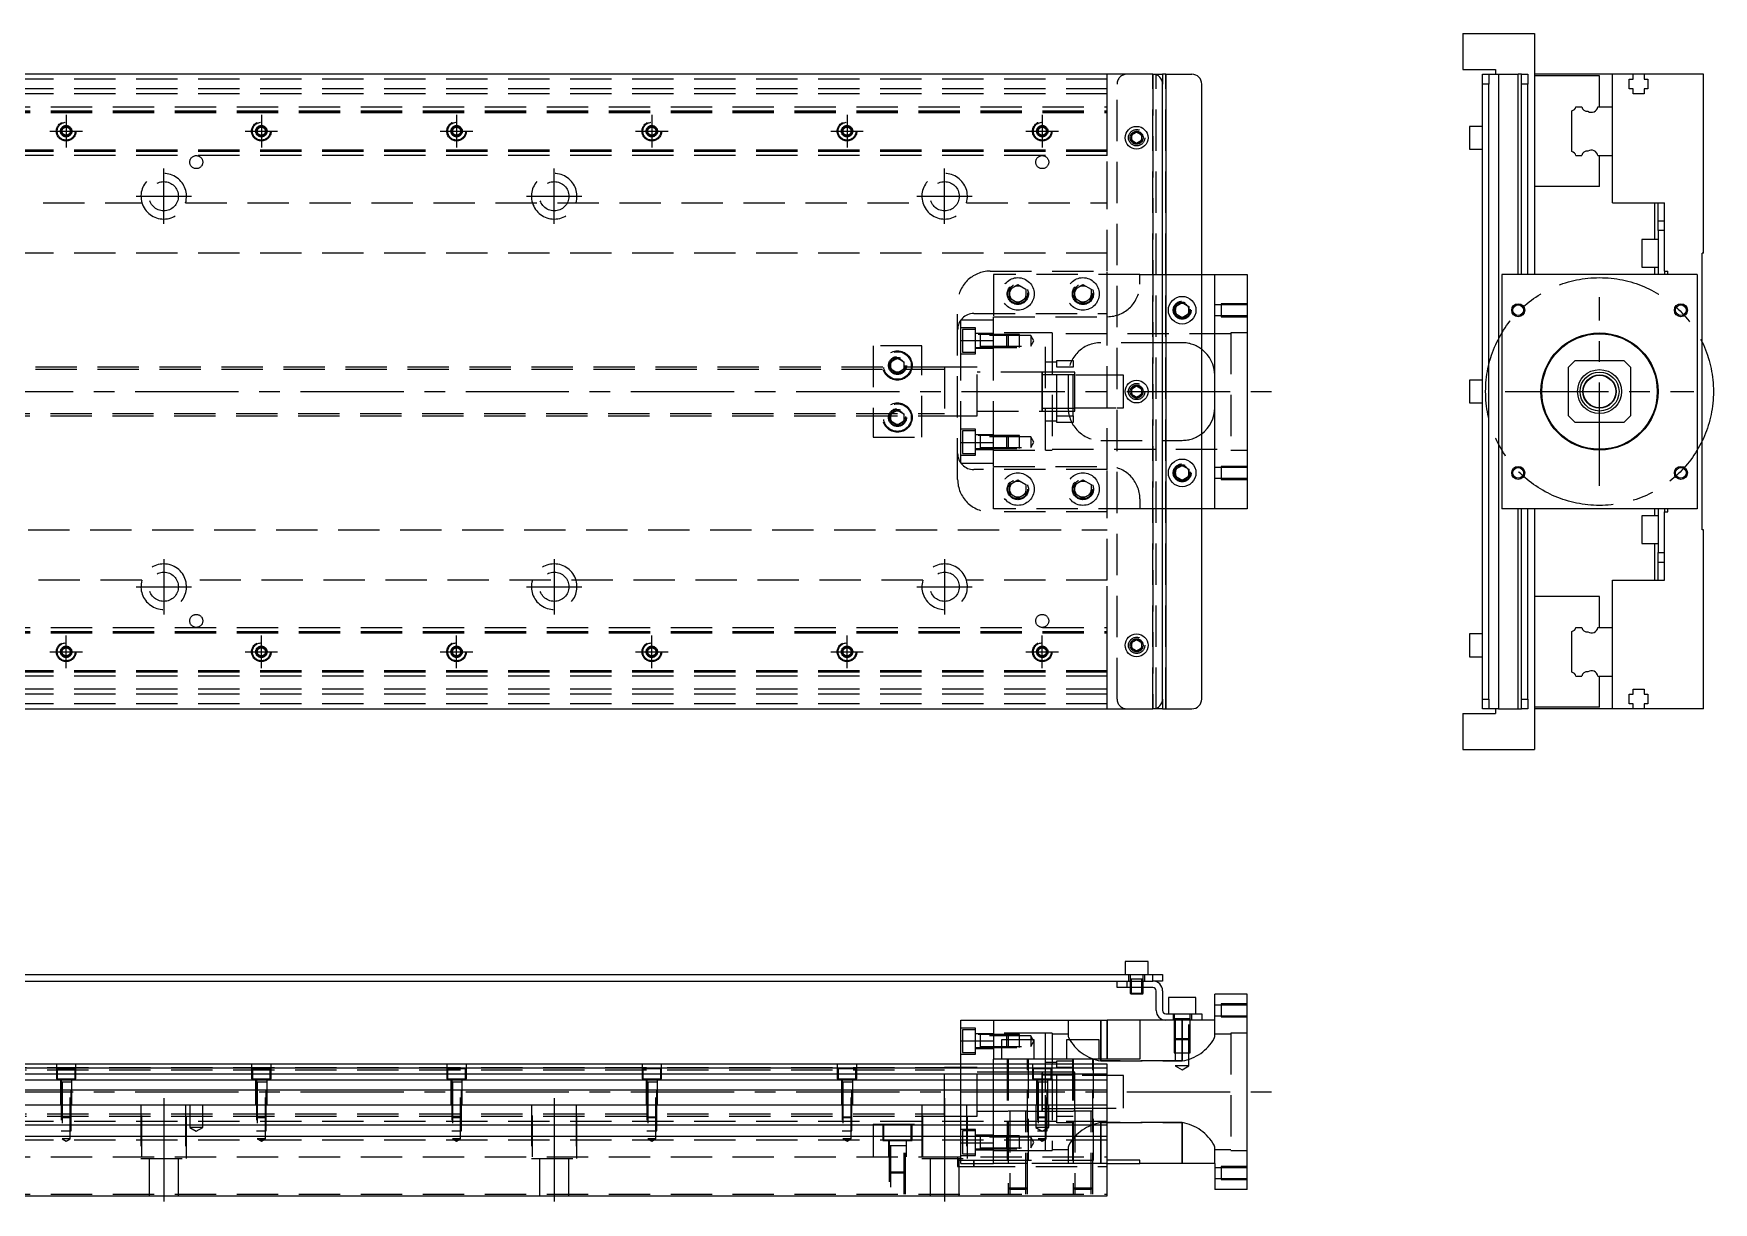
# Model space of a CAD drawing. Extents: x -21 to 1023, y -307 to 112.
# Drawn here: x 507 to 1023, y -249 to 110 of the extents above; entities that cross this region are included whole.
import ezdxf

# ---------------------------------------------------------------- set-up
doc = ezdxf.new("R2010")
doc.units = 0
doc.linetypes.add('CENTER', pattern=[50.8, 31.75, -6.35, 6.35, -6.35])
doc.linetypes.add('DASHED', pattern=[19.05, 12.7, -6.35])
doc.layers.get('0').update_dxf_attribs({"linetype": 'CONTINUOUS'})
doc.layers.add('CENTER', color=1, linetype='CENTER')

msp = doc.modelspace()

# ---------------------------------------------------------------- linework, layer by layer
at = {"color": 7, "linetype": 'CONTINUOUS'}
for p, q in [((946.27, 110), (946.27, 99)), ((946.27, 110), (968.27, 110)), ((968.27, 110), (968.27, 36)), ((946.27, 99), (956.27, 99)), ((956.27, 99), (956.27, 97.5)), ((851, 97.5), (3, 97.5)), ((851, 97.5), (854, 97.5)), ((854, 97.5), (854, 94.5)), ((855, 97.5), (854, 97.5)), ((854, -94.5), (854, 94.5)), ((855, 97.5), (855, -97.5)), ((855, 97.5), (863, 97.5)), ((866, -94.5), (866, 94.5)), ((952.27, 97.5), (954.27, 97.5)), ((952.27, 94.5), (952.27, 97.5)), ((954.27, 94.5), (952.27, 94.5)), ((952.27, -94.5), (952.27, 94.5)), ((954.27, 97.5), (957.27, 97.5)), ((954.27, 97.5), (954.27, 94.5)), ((954.27, -94.5), (954.27, 94.5)), ((957.27, 97.5), (957.27, -97.5)), ((957.27, 97.5), (963.27, 97.5)), ((963.27, 36), (963.27, 97.5)), ((964.27, 97.5), (963.27, 97.5)), ((964.27, 97.5), (966.27, 97.5)), ((964.27, 94.5), (964.27, 97.5)), ((966.27, 94.5), (964.27, 94.5)), ((964.27, 36), (964.27, 94.5)), ((966.27, 97.5), (966.27, 94.5)), ((966.27, 36), (966.27, 94.5)), ((992.27, 97.5), (968.27, 97.5)), ((988.27, 97), (968.27, 97)), ((988.27, 87.5), (988.27, 97)), ((992.27, 87.5), (992.27, 97.5)), ((998.57, 97.5), (992.27, 97.5)), ((997.42, 96), (998.57, 96)), ((997.42, 93), (997.42, 96)), ((998.57, 93), (997.42, 93)), ((1001.97, 97.5), (998.57, 97.5)), ((998.57, 96), (998.57, 97.5)), ((998.57, 91.5), (998.57, 93)), ((1001.97, 97.5), (1001.97, 96)), ((1020.27, 97.5), (1001.97, 97.5)), ((1001.97, 96), (1003.12, 96)), ((1001.97, 93), (1001.97, 91.5)), ((1003.12, 93), (1001.97, 93)), ((1003.12, 96), (1003.12, 93)), ((1020.27, 42.5), (1020.27, 97.5)), ((1001.97, 91.5), (998.57, 91.5)), ((979.77, 73.752272), (979.77, 86.247728)), ((981.022272, 87.5), (982.79668, 87.5)), ((987.747372, 87.5), (992.27, 87.5)), ((992.27, 72.5), (992.27, 87.5)), ((992.27, 72.5), (992.27, 87.5)), ((844.5, 78.866026), (846, 79.73205)), ((844.5, 77.133974), (844.5, 78.866026)), ((846, 79.73205), (847.5, 78.866026)), ((847.5, 78.866026), (847.5, 77.133974)), ((948.27, 81.5), (948.27, 78)), ((952.27, 81.5), (948.27, 81.5)), ((948.27, 78), (948.27, 74.5)), ((846, 76.26795), (844.5, 77.133974)), ((847.5, 77.133974), (846, 76.26795)), ((948.27, 74.5), (952.27, 74.5)), ((981.022272, 72.5), (982.79668, 72.5)), ((987.747372, 72.5), (992.27, 72.5)), ((988.27, 63), (988.27, 72.5)), ((992.27, 58), (992.27, 72.5)), ((988.27, 63), (968.27, 63)), ((992.27, 58), (1008.27, 58)), ((1005.27, 46.75), (1005.27, 58)), ((1006.27, 52.5), (1006.27, 58)), ((1008.27, 37), (1008.27, 58)), ((1006.27, 52.5), (1008.27, 52.5)), ((1006.27, 49.5), (1006.27, 52.5)), ((1001.27, 46.75), (1001.27, 42.5)), ((1006.27, 46.75), (1001.27, 46.75)), ((1008.27, 49.5), (1006.27, 49.5)), ((1006.27, 49.5), (1006.27, 36)), ((1001.27, 42.5), (1001.27, 38.25)), ((1020.27, 42.5), (1019.77, 42.5)), ((1019.77, -42.5), (1019.77, 42.5)), ((1001.27, 38.25), (1006.27, 38.25)), ((1005.27, 36), (1005.27, 38.25)), ((1008.27, 37), (1009.27, 37)), ((1008.27, 37), (1008.27, 36)), ((1009.27, 36), (1009.27, 37)), ((866, 36), (870, 36)), ((870, 36), (880, 36)), ((870, -36), (870, 36)), ((880, 36), (880, -36)), ((1018.27, 36), (958.27, 36)), ((958.27, 36), (958.27, -36)), ((1018.27, 36), (1018.27, -36)), ((858, 26.1547), (860, 27.309402)), ((858, 23.8453), (858, 26.1547)), ((860, 27.309402), (862, 26.1547)), ((862, 26.1547), (862, 23.8453)), ((860, 22.690598), (858, 23.8453)), ((862, 23.8453), (860, 22.690598)), ((980.77, 9.5), (978.77, 7.5)), ((978.77, -7.5), (978.77, 7.5)), ((980.77, 9.5), (995.77, 9.5)), ((997.77, 7.5), (995.77, 9.5)), ((997.77, 7.5), (997.77, -7.5)), ((844.5, 0.866026), (846, 1.73205)), ((844.5, -0.866026), (844.5, 0.866026)), ((846, 1.73205), (847.5, 0.866026)), ((847.5, 0.866026), (847.5, -0.866026)), ((948.27, 3.5), (948.27, 0)), ((952.27, 3.5), (948.27, 3.5)), ((948.27, 0), (948.27, -3.5)), ((846, -1.73205), (844.5, -0.866026)), ((847.5, -0.866026), (846, -1.73205)), ((948.27, -3.5), (952.27, -3.5)), ((978.77, -7.5), (980.77, -9.5)), ((995.77, -9.5), (980.77, -9.5)), ((995.77, -9.5), (997.77, -7.5)), ((858, -23.8453), (860, -22.690598)), ((858, -26.1547), (858, -23.8453)), ((860, -22.690598), (862, -23.8453)), ((862, -23.8453), (862, -26.1547)), ((860, -27.309402), (858, -26.1547)), ((862, -26.1547), (860, -27.309402)), ((870, -36), (866, -36)), ((880, -36), (870, -36)), ((1018.27, -36), (958.27, -36)), ((963.27, -97.5), (963.27, -36)), ((964.27, -94.5), (964.27, -36)), ((966.27, -94.5), (966.27, -36)), ((968.27, -36), (968.27, -110)), ((1005.27, -38.25), (1005.27, -36)), ((1006.27, -36), (1006.27, -49.5)), ((1008.27, -36), (1008.27, -37)), ((1009.27, -37), (1009.27, -36)), ((1001.27, -38.25), (1001.27, -42.5)), ((1006.27, -38.25), (1001.27, -38.25)), ((1008.27, -58), (1008.27, -37)), ((1008.27, -37), (1009.27, -37)), ((1001.27, -42.5), (1001.27, -46.75)), ((1020.27, -42.5), (1019.77, -42.5)), ((1020.27, -97.5), (1020.27, -42.5)), ((1001.27, -46.75), (1006.27, -46.75)), ((1005.27, -58), (1005.27, -46.75)), ((1006.27, -52.5), (1006.27, -49.5)), ((1006.27, -49.5), (1008.27, -49.5)), ((1008.27, -52.5), (1006.27, -52.5)), ((1006.27, -58), (1006.27, -52.5)), ((992.27, -72.5), (992.27, -58)), ((992.27, -58), (1008.27, -58)), ((988.27, -63), (968.27, -63)), ((988.27, -72.5), (988.27, -63)), ((844.5, -77.133974), (846, -76.26795)), ((844.5, -78.866026), (844.5, -77.133974)), ((846, -76.26795), (847.5, -77.133974)), ((847.5, -77.133974), (847.5, -78.866026)), ((948.27, -74.5), (948.27, -78)), ((952.27, -74.5), (948.27, -74.5)), ((979.77, -86.247728), (979.77, -73.752272)), ((981.022272, -72.5), (982.79668, -72.5)), ((987.747372, -72.5), (992.27, -72.5)), ((992.27, -87.5), (992.27, -72.5)), ((992.27, -87.5), (992.27, -72.5)), ((846, -79.73205), (844.5, -78.866026)), ((847.5, -78.866026), (846, -79.73205)), ((948.27, -78), (948.27, -81.5)), ((948.27, -81.5), (952.27, -81.5)), ((981.022272, -87.5), (982.79668, -87.5)), ((987.747372, -87.5), (992.27, -87.5)), ((988.27, -97), (988.27, -87.5)), ((992.27, -97.5), (992.27, -87.5)), ((998.57, -91.5), (1001.97, -91.5)), ((998.57, -93), (998.57, -91.5)), ((1001.97, -91.5), (1001.97, -93)), ((3, -97.5), (851, -97.5)), ((854, -97.5), (851, -97.5)), ((854, -94.5), (854, -97.5)), ((854, -97.5), (855, -97.5)), ((855, -97.5), (863, -97.5)), ((952.27, -94.5), (954.27, -94.5)), ((952.27, -97.5), (952.27, -94.5)), ((954.27, -97.5), (952.27, -97.5)), ((954.27, -94.5), (954.27, -97.5)), ((957.27, -97.5), (954.27, -97.5)), ((956.27, -97.5), (956.27, -99)), ((957.27, -97.5), (963.27, -97.5)), ((963.27, -97.5), (964.27, -97.5)), ((964.27, -94.5), (966.27, -94.5)), ((964.27, -97.5), (964.27, -94.5)), ((966.27, -97.5), (964.27, -97.5)), ((966.27, -94.5), (966.27, -97.5)), ((988.27, -97), (968.27, -97)), ((992.27, -97.5), (968.27, -97.5)), ((998.57, -97.5), (992.27, -97.5)), ((997.42, -93), (998.57, -93)), ((997.42, -96), (997.42, -93)), ((998.57, -96), (997.42, -96)), ((998.57, -97.5), (998.57, -96)), ((1001.97, -97.5), (998.57, -97.5)), ((1001.97, -93), (1003.12, -93)), ((1001.97, -96), (1001.97, -97.5)), ((1003.12, -96), (1001.97, -96)), ((1020.27, -97.5), (1001.97, -97.5)), ((1003.12, -93), (1003.12, -96)), ((946.27, -99), (956.27, -99)), ((946.27, -99), (946.27, -110)), ((946.27, -110), (968.27, -110)), ((849.5, -175.199332), (842.5, -175.199332)), ((842.5, -175.199332), (842.5, -179.199332)), ((849.5, -179.199332), (849.5, -175.199332)), ((502, -179.2), (851, -179.2)), ((851, -181.199332), (851, -179.199332)), ((851, -179.199332), (854, -179.199332)), ((854, -179.199332), (854, -181.199332)), ((502, -181.2), (843, -181.2)), ((840, -183.199332), (840, -181.199332)), ((843, -183.199332), (840, -183.199332)), ((843, -181.199332), (843, -183.199332)), ((843, -181.199332), (851, -181.199332)), ((843, -181.199332), (851, -181.199332)), ((851, -183.199332), (843, -183.199332)), ((844, -183.199332), (844, -184.849332)), ((844, -184.849332), (848, -184.849332)), ((844, -184.849332), (844.35, -185.199332)), ((844.35, -183.199332), (844.35, -185.199332)), ((847.65, -185.199332), (844.35, -185.199332)), ((847.65, -185.199332), (847.65, -183.199332)), ((847.65, -185.199332), (848, -184.849332)), ((848, -184.849332), (848, -183.199332)), ((854, -181.199332), (851, -181.199332)), ((852, -190.199332), (852, -184.199332)), ((854, -184.199332), (854, -190.199332)), ((870, -193.199332), (870, -185.199332)), ((880, -185.199332), (870, -185.199332)), ((880, -245.199332), (880, -185.199332)), ((864.25, -186.199332), (855.75, -186.199332)), ((855.75, -186.199332), (855.75, -191.199332)), ((864.25, -191.199332), (864.25, -186.199332)), ((792, -199.546856), (792, -193.199332)), ((792, -193.199332), (802, -193.199332)), ((802, -193.199332), (802, -205.199332)), ((802, -193.199332), (837, -193.199332)), ((837, -205.199332), (837, -193.199332)), ((847, -193.199332), (837, -193.199332)), ((847, -193.199332), (847, -205.199332)), ((855, -193.199332), (847, -193.199332)), ((855, -191.199332), (863, -191.199332)), ((863, -193.199332), (855, -193.199332)), ((863, -193.199332), (863, -191.199332)), ((863, -191.199332), (866, -191.199332)), ((866, -193.199332), (863, -193.199332)), ((866, -191.199332), (866, -193.199332)), ((870, -193.199332), (866, -193.199332)), ((792, -199.546856), (802, -199.546856)), ((792, -206.699332), (792, -199.546856)), ((814.5, -199.199332), (804.5, -199.199332)), ((804.5, -199.199332), (804.5, -205.199332)), ((814.5, -205.199332), (814.5, -199.199332)), ((834.5, -199.199332), (824.5, -199.199332)), ((824.5, -199.199332), (824.5, -205.199332)), ((834.5, -205.199332), (834.5, -199.199332)), ((802, -206.699332), (802, -205.199332)), ((847, -205.199332), (802, -205.199332)), ((837, -206.7), (495.5, -206.7)), ((837, -207.952272), (495.5, -207.952272)), ((495.5, -209.72668), (837, -209.72668)), ((837, -211.623076), (495.5, -211.623076)), ((817, -214.999278), (817, -209.499332)), ((818, -210.074332), (817, -210.074332)), ((819.75, -210.074332), (818, -210.074332)), ((821.5, -210.074332), (819.75, -210.074332)), ((826.5, -210.074332), (821.5, -210.074332)), ((827, -210.074332), (826.5, -210.074332)), ((837, -247.199332), (837, -206.699332)), ((837, -214.677372), (495.5, -214.677372)), ((817, -221.199338), (817, -214.999278)), ((17, -219.2), (837, -219.2)), ((817, -220.324332), (827, -220.324332)), ((837, -225.5), (17, -225.5)), ((837, -228.9), (17, -228.9)), ((847, -236.199332), (837, -236.199332)), ((837, -237.199332), (847, -237.199332)), ((847, -237.199332), (847, -236.199332)), ((870, -237.199332), (847, -237.199332)), ((870, -237.199332), (870, -245.199332)), ((17, -247.2), (837, -247.2)), ((880, -245.199332), (870, -245.199332))]:
    msp.add_line(p, q, dxfattribs=at)
at = {"color": 3, "linetype": 'DASHED'}
for p, q in [((837, 96), (17, 96)), ((837, 93), (17, 93)), ((837, 87.5), (837, 97.5)), ((840, -94.5), (840, 94.5)), ((851, -97.5), (851, 97.5)), ((851, 97.5), (851, -97.5)), ((852, -97.5), (852, 97.5)), ((855, -97.5), (855, 97.5)), ((837, 91.5), (17, 91.5)), ((17, 87.5), (837, 87.5)), ((17, 86.247728), (837, 86.247728)), ((17, 86.1147), (837, 86.1147)), ((17, 86.1), (837, 86.1)), ((17, 85.8), (837, 85.8)), ((837, 86.247728), (837, 87.5)), ((837, 73.752272), (837, 86.247728)), ((515.5, 80), (515.516134, 80.21941)), ((515.75, 80.721688), (517, 81.443376)), ((515.75, 79.278312), (515.75, 80.721688)), ((517, 78.556624), (515.75, 79.278312)), ((517, 81.443376), (518.25, 80.721688)), ((518.25, 79.278312), (517, 78.556624)), ((518.25, 80.721688), (518.25, 79.278312)), ((575.75, 80.721688), (577, 81.443376)), ((575.75, 79.278312), (575.75, 80.721688)), ((577, 78.556624), (575.75, 79.278312)), ((577, 81.443376), (578.25, 80.721688)), ((578.25, 79.278312), (577, 78.556624)), ((578.25, 80.721688), (578.25, 79.278312)), ((578.477374, 80.25955), (578.5, 80)), ((635.5, 80), (635.516134, 80.21941)), ((635.75, 80.721688), (637, 81.443376)), ((635.75, 79.278312), (635.75, 80.721688)), ((637, 78.556624), (635.75, 79.278312)), ((637, 81.443376), (638.25, 80.721688)), ((638.25, 79.278312), (637, 78.556624)), ((638.25, 80.721688), (638.25, 79.278312)), ((695.5, 80), (695.52041, 80.24661)), ((695.75, 80.721688), (697, 81.443376)), ((695.75, 79.278312), (695.75, 80.721688)), ((697, 78.556624), (695.75, 79.278312)), ((697, 81.443376), (698.25, 80.721688)), ((698.25, 79.278312), (697, 78.556624)), ((698.25, 80.721688), (698.25, 79.278312)), ((755.5, 80), (755.516134, 80.21941)), ((755.75, 80.721688), (757, 81.443376)), ((755.75, 79.278312), (755.75, 80.721688)), ((757, 78.556624), (755.75, 79.278312)), ((757, 81.443376), (758.25, 80.721688)), ((758.25, 79.278312), (757, 78.556624)), ((758.25, 80.721688), (758.25, 79.278312)), ((815.75, 80.721688), (817, 81.443376)), ((815.75, 79.278312), (815.75, 80.721688)), ((817, 78.556624), (815.75, 79.278312)), ((817, 81.443376), (818.25, 80.721688)), ((818.25, 79.278312), (817, 78.556624)), ((818.25, 80.721688), (818.25, 79.278312)), ((818.477374, 80.25955), (818.5, 80)), ((847.973226, 78.326156), (848, 78)), ((837, 74.2), (17, 74.2)), ((837, 73.9), (17, 73.9)), ((837, 73.8853), (17, 73.8853)), ((837, 73.752272), (17, 73.752272)), ((837, 72.5), (17, 72.5)), ((837, 72.5), (837, 73.752272)), ((837, 58), (837, 72.5)), ((433.708204, 58), (540.291796, 58)), ((553.708204, 58), (780.291796, 58)), ((793.708204, 58), (837, 58)), ((837, 37), (837, 58)), ((837, 42.5), (29.1, 42.5)), ((801, 37), (837, 37)), ((837, 24), (837, 37)), ((802, 36), (802, 23)), ((847, 36), (802, 36)), ((807, 31.443376), (809.5, 32.886752)), ((807, 28.556624), (807, 31.443376)), ((809.5, 32.886752), (812, 31.443376)), ((812, 31.443376), (812, 28.556624)), ((827, 31.443376), (829.5, 32.886752)), ((827, 28.556624), (827, 31.443376)), ((829.5, 32.886752), (832, 31.443376)), ((832, 31.443376), (832, 28.556624)), ((847, 33), (847, 36)), ((847, 36), (854, 36)), ((854, 36), (866, 36)), ((791, -27), (791, 27)), ((809.5, 27.113248), (807, 28.556624)), ((812, 28.556624), (809.5, 27.113248)), ((812.477798, 30.364306), (812.5, 30)), ((829.5, 27.113248), (827, 28.556624)), ((832, 28.556624), (829.5, 27.113248)), ((832.477798, 30.364306), (832.5, 30)), ((872, 26.65), (870, 26.65)), ((872, 26.999994), (872, 23.000006)), ((880, 26.999994), (872, 26.999994)), ((880, 26.65), (872, 26.65)), ((792, 22), (802, 22)), ((792, 15.652476), (792, 22)), ((796, 24), (837, 24)), ((802, 15.652476), (802, 23)), ((802, 23), (837, 23)), ((802, 15.652476), (802, 22)), ((837, -24), (837, 24)), ((862.483582, 25.286038), (862.5, 25)), ((870, 23.35), (872, 23.35)), ((872, 23.35), (880, 23.35)), ((872, 23.000006), (880, 23.000006)), ((796.5, 19.55635), (792, 19.55635)), ((792, 15.652476), (802, 15.652476)), ((792, -15.652476), (792, 15.652476)), ((792.5, 19.05635), (792.5, 12.05635)), ((796.5, 19.05635), (792.5, 19.05635)), ((796.5, 11.55635), (796.5, 19.55635)), ((802, 17.80635), (796.5, 17.80635)), ((810, 17.556344), (796.5, 17.556344)), ((797.9, 17.556354), (797.9, 13.556344)), ((813.5, 17.20635), (797.9, 17.20635)), ((818, 18), (802, 18)), ((818, 18), (802, 18)), ((802, -15.652476), (802, 15.652476)), ((802, -15.652476), (802, 15.652476)), ((806.15, 13.55635), (806.15, 17.55635)), ((806.5, 17.20635), (806.15, 17.55635)), ((806.5, 17.20635), (806.5, 13.90635)), ((810, 13.556354), (810, 17.556344)), ((813.5, 17.20635), (813.5, 13.90635)), ((814.452628, 15.55635), (813.5, 17.20635)), ((813.5, 13.90635), (814.452628, 15.55635)), ((818, -18), (818, 18)), ((820, 18), (818, 18)), ((820, 18), (820, -18)), ((875, 17.75), (820, 17.75)), ((875, 18), (875, -18)), ((880, 18), (875, 18)), ((780, 14), (765, 14)), ((765, 14), (765, -14)), ((780, -14), (780, 14)), ((792, 11.55635), (796.5, 11.55635)), ((792.5, 12.05635), (796.5, 12.05635)), ((796.5, 13.556354), (810, 13.556354)), ((796.5, 13.30635), (802, 13.30635)), ((797.9, 13.90635), (813.5, 13.90635)), ((806.15, 13.55635), (806.5, 13.90635)), ((854, 15), (835, 15)), ((860, 15), (854, 15)), ((787.005, 7.5), (455, 7.5)), ((787, 6.75), (455, 6.75)), ((770, 8), (770.018502, 8.303588)), ((770.5, 9.1547), (772.5, 10.309402)), ((770.5, 6.8453), (770.5, 9.1547)), ((772.5, 5.690598), (770.5, 6.8453)), ((772.5, 10.309402), (774.5, 9.1547)), ((774.5, 6.8453), (772.5, 5.690598)), ((774.5, 9.1547), (774.5, 6.8453)), ((797, 7.5), (787.005, 7.5)), ((787.005, 7.5), (787.005, -7.5)), ((797, -7.5), (797, 7.5)), ((797, -7.5), (797, 7.5)), ((817.005, 6), (797, 6)), ((816.995, 6), (797, 6)), ((826.5, 6), (816.995, 6)), ((817.005, 6), (816.995, 6)), ((817, -6.000006), (817, 6.000006)), ((817, 5.125), (817, 6.000006)), ((817, 5.325034), (817, 6)), ((817, 6), (817, -6)), ((826.5, 6), (817.005, 6)), ((821.5, 9), (818, 9)), ((821.5, 9.5), (826.5, 9.5)), ((821.5, 7.5), (821.5, 9.5)), ((821.5, -7.5), (821.5, 7.5)), ((826.5, 7.5), (821.5, 7.5)), ((826.5, 9.5), (826.5, 7.5)), ((826.5, -7.5), (826.5, 7.5)), ((827, 6), (826.5, 6)), ((827, -6), (827, 6)), ((817, 5.125), (817, -5.125)), ((827, 5.125), (817, 5.125)), ((825, 5), (825, -5)), ((840, 5), (827, 5)), ((842, 5), (840, 5)), ((842, -5), (842, 5)), ((844, 0), (844.023172, 0.30356)), ((817, -6.000006), (817, -5.125)), ((817, -5.125), (827, -5.125)), ((827, -5), (840, -5)), ((840, -5), (842, -5)), ((455, -6.75), (787, -6.75)), ((455, -7.5), (787.005, -7.5)), ((770.5, -6.8453), (772.5, -5.690598)), ((770.5, -9.1547), (770.5, -6.8453)), ((772.5, -10.309402), (770.5, -9.1547)), ((772.5, -5.690598), (774.5, -6.8453)), ((774.5, -9.1547), (772.5, -10.309402)), ((774.5, -6.8453), (774.5, -9.1547)), ((774.983582, -7.713962), (775, -8)), ((787.005, -7.5), (797, -7.5)), ((797, -6), (817.005, -6)), ((797, -6), (816.995, -6)), ((816.995, -6), (826.5, -6)), ((816.995, -6), (817.005, -6)), ((817, -6), (817, -5.325218)), ((817.005, -6), (826.5, -6)), ((818, -9), (821.5, -9)), ((821.5, -7.5), (826.5, -7.5)), ((821.5, -9.5), (821.5, -7.5)), ((826.5, -9.5), (821.5, -9.5)), ((826.5, -6), (827, -6)), ((826.5, -7.5), (826.5, -9.5)), ((765, -14), (780, -14)), ((796.5, -11.55635), (792, -11.55635)), ((792.5, -12.05635), (792.5, -19.05635)), ((796.5, -12.05635), (792.5, -12.05635)), ((796.5, -19.55635), (796.5, -11.55635)), ((802, -13.30635), (796.5, -13.30635)), ((810, -13.556354), (796.5, -13.556347)), ((797.9, -13.556344), (797.9, -17.556354)), ((813.5, -13.90635), (797.9, -13.90635)), ((806.15, -17.55635), (806.15, -13.55635)), ((806.5, -13.90635), (806.15, -13.55635)), ((806.5, -13.90635), (806.5, -17.20635)), ((810, -17.556344), (810, -13.556354)), ((813.5, -13.90635), (813.5, -17.20635)), ((814.452628, -15.55635), (813.5, -13.90635)), ((835, -15), (854, -15)), ((854, -15), (860, -15)), ((792, -15.652476), (802, -15.652476)), ((792, -22), (792, -15.652476)), ((792, -19.55635), (796.5, -19.55635)), ((792.5, -19.05635), (796.5, -19.05635)), ((796.5, -17.556351), (810, -17.556344)), ((796.5, -17.80635), (802, -17.80635)), ((797.9, -17.20635), (813.5, -17.20635)), ((802, -22), (802, -15.652476)), ((802, -23), (802, -15.652476)), ((802, -18), (818, -18)), ((802, -18), (818, -18)), ((806.15, -17.55635), (806.5, -17.20635)), ((813.5, -17.20635), (814.452628, -15.55635)), ((818, -18), (820, -18)), ((820, -17.75), (875, -17.75)), ((875, -18), (880, -18)), ((792, -22), (802, -22)), ((837, -24), (796, -24)), ((802, -23), (837, -23)), ((802, -36), (802, -23)), ((837, -37), (837, -24)), ((862.483582, -24.713962), (862.5, -25)), ((872, -23.35), (870, -23.35)), ((872, -23.000006), (872, -26.999994)), ((880, -23.000006), (872, -23.000006)), ((880, -23.35), (872, -23.35)), ((806.5, -30), (806.520026, -29.653944)), ((807, -28.556624), (809.5, -27.113248)), ((807, -31.443376), (807, -28.556624)), ((809.5, -27.113248), (812, -28.556624)), ((812, -28.556624), (812, -31.443376)), ((826.5, -30), (826.520026, -29.653944)), ((827, -28.556624), (829.5, -27.113248)), ((827, -31.443376), (827, -28.556624)), ((829.5, -27.113248), (832, -28.556624)), ((832, -28.556624), (832, -31.443376)), ((870, -26.65), (872, -26.65)), ((872, -26.65), (880, -26.65)), ((872, -26.999994), (880, -26.999994)), ((847, -36), (802, -36)), ((809.5, -32.886752), (807, -31.443376)), ((812, -31.443376), (809.5, -32.886752)), ((829.5, -32.886752), (827, -31.443376)), ((832, -31.443376), (829.5, -32.886752)), ((847, -33), (847, -36)), ((854, -36), (847, -36)), ((866, -36), (854, -36)), ((837, -37), (801, -37)), ((837, -58), (837, -37)), ((29.1, -42.5), (837, -42.5)), ((540.291796, -58), (433.708204, -58)), ((780.291796, -58), (553.708204, -58)), ((837, -58), (793.708204, -58)), ((837, -72.5), (837, -58)), ((17, -72.5), (837, -72.5)), ((17, -73.752272), (837, -73.752272)), ((17, -73.8853), (837, -73.8853)), ((17, -73.9), (837, -73.9)), ((17, -74.2), (837, -74.2)), ((837, -73.752272), (837, -72.5)), ((837, -86.247728), (837, -73.752272)), ((515.5, -80), (515.516134, -79.78059)), ((515.75, -79.278312), (517, -78.556624)), ((515.75, -80.721688), (515.75, -79.278312)), ((517, -81.443376), (515.75, -80.721688)), ((517, -78.556624), (518.25, -79.278312)), ((518.25, -80.721688), (517, -81.443376)), ((518.25, -79.278312), (518.25, -80.721688)), ((575.75, -79.278312), (577, -78.556624)), ((575.75, -80.721688), (575.75, -79.278312)), ((577, -81.443376), (575.75, -80.721688)), ((577, -78.556624), (578.25, -79.278312)), ((578.25, -80.721688), (577, -81.443376)), ((578.25, -79.278312), (578.25, -80.721688)), ((578.477374, -79.74045), (578.5, -80)), ((635.75, -79.278312), (637, -78.556624)), ((635.75, -80.721688), (635.75, -79.278312)), ((637, -81.443376), (635.75, -80.721688)), ((637, -78.556624), (638.25, -79.278312)), ((638.25, -80.721688), (637, -81.443376)), ((638.25, -79.278312), (638.25, -80.721688)), ((638.477374, -79.74045), (638.5, -80)), ((695.5, -80), (695.52041, -79.75339)), ((695.75, -79.278312), (697, -78.556624)), ((695.75, -80.721688), (695.75, -79.278312)), ((697, -81.443376), (695.75, -80.721688)), ((697, -78.556624), (698.25, -79.278312)), ((698.25, -80.721688), (697, -81.443376)), ((698.25, -79.278312), (698.25, -80.721688)), ((755.5, -80), (755.516134, -79.78059)), ((755.75, -79.278312), (757, -78.556624)), ((755.75, -80.721688), (755.75, -79.278312)), ((757, -81.443376), (755.75, -80.721688)), ((757, -78.556624), (758.25, -79.278312)), ((758.25, -80.721688), (757, -81.443376)), ((758.25, -79.278312), (758.25, -80.721688)), ((815.75, -79.278312), (817, -78.556624)), ((815.75, -80.721688), (815.75, -79.278312)), ((817, -81.443376), (815.75, -80.721688)), ((817, -78.556624), (818.25, -79.278312)), ((818.25, -80.721688), (817, -81.443376)), ((818.25, -79.278312), (818.25, -80.721688)), ((818.477374, -79.74045), (818.5, -80)), ((844, -78), (844.030168, -77.653934)), ((837, -85.8), (17, -85.8)), ((837, -86.1), (17, -86.1)), ((837, -86.1147), (17, -86.1147)), ((837, -86.247728), (17, -86.247728)), ((837, -87.5), (17, -87.5)), ((837, -87.5), (837, -86.247728)), ((837, -97.5), (837, -87.5)), ((837, -91.5), (17, -91.5)), ((837, -93), (17, -93)), ((837, -96), (17, -96)), ((843.5, -179.199332), (843.5, -181.199332)), ((848.000006, -180.599332), (843.999994, -180.599332)), ((848.000006, -180.599332), (843.999994, -180.599332)), ((844, -179.199332), (844, -183.199332)), ((844.35, -180.599332), (844.35, -183.199332)), ((847.65, -183.199332), (847.65, -180.599332)), ((848, -183.199332), (848, -179.199332)), ((848.5, -181.199332), (848.5, -179.199332)), ((840, -181.199332), (843, -181.199332)), ((844.000006, -181.199332), (844.000006, -183.199332)), ((847.999994, -183.199332), (847.999994, -181.199332)), ((872, -188.549332), (870, -188.549332)), ((872, -188.199338), (872, -192.199326)), ((880, -188.199338), (872, -188.199338)), ((880, -188.549332), (872, -188.549332)), ((796.5, -195.642982), (792, -195.642982)), ((792.5, -196.142982), (792.5, -199.642982)), ((796.5, -196.142982), (792.5, -196.142982)), ((796.5, -203.642982), (796.5, -195.642982)), ((825, -193.199332), (825, -198.16811)), ((835, -205.709206), (835, -193.199332)), ((835, -193.199332), (835, -205.199332)), ((837, -193.199332), (837, -205.199332)), ((857.25, -191.199332), (857.25, -193.199332)), ((862.500006, -192.799332), (857.499994, -192.799332)), ((857.500006, -191.199332), (857.500006, -203.199332)), ((857.9, -192.799332), (857.9, -207.199332)), ((860, -193.199332), (860, -205.709206)), ((860, -199.199332), (860, -193.199332)), ((862.1, -207.199332), (862.1, -192.799332)), ((862.499994, -203.199332), (862.499994, -191.199332)), ((870, -191.849332), (872, -191.849332)), ((870, -198.16811), (870, -193.199332)), ((872, -191.849332), (880, -191.849332)), ((872, -192.199326), (880, -192.199326)), ((792.5, -199.642982), (792.5, -203.142982)), ((802, -197.392982), (796.5, -197.392982)), ((810, -197.642988), (796.5, -197.642981)), ((797.9, -197.642978), (797.9, -201.642988)), ((813.5, -197.992982), (797.9, -197.992982)), ((797.9, -201.292982), (813.5, -201.292982)), ((818, -197.199332), (802, -197.199332)), ((806.15, -199.199332), (806.15, -197.642982)), ((806.5, -197.992982), (806.15, -197.642982)), ((806.15, -199.642982), (806.15, -199.199332)), ((806.15, -201.642982), (806.15, -199.642982)), ((806.15, -201.642982), (806.5, -201.292982)), ((806.5, -197.992982), (806.5, -199.199332)), ((806.5, -199.199332), (806.5, -199.642982)), ((806.5, -199.642982), (806.5, -201.292982)), ((810, -199.199332), (810, -197.642988)), ((810, -201.642978), (810, -199.199332)), ((813.5, -197.992982), (813.5, -201.292982)), ((814.452628, -199.642982), (813.5, -197.992982)), ((813.5, -201.292982), (814.452628, -199.642982)), ((818, -205.199332), (818, -197.199332)), ((820, -197.199332), (818, -197.199332)), ((820, -197.199332), (820, -206.699332)), ((825, -197.449332), (820, -197.449332)), ((825, -198.16811), (825.034792, -198.435032)), ((825.034792, -198.435032), (825.13642, -198.740558)), ((857.5, -198.799332), (862.5, -198.799332)), ((857.5, -198.799332), (857.9, -199.199332)), ((862.1, -199.199332), (857.9, -199.199332)), ((860, -205.709206), (860, -199.199332)), ((862.1, -199.199332), (862.5, -198.799332)), ((869.823178, -198.83366), (869.954746, -198.476042)), ((869.954746, -198.476042), (870, -198.16811)), ((875, -197.449332), (870, -197.449332)), ((875, -197.199332), (875, -233.199332)), ((880, -197.199332), (875, -197.199332)), ((792, -203.642982), (796.5, -203.642982)), ((792.5, -203.142982), (796.5, -203.142982)), ((796.5, -201.642985), (810, -201.642978)), ((796.5, -201.892982), (802, -201.892982)), ((806.25, -205.199332), (806.25, -236.199332)), ((806.499923, -205.199332), (806.500006, -246.699332)), ((812.499994, -246.699332), (812.500077, -205.199332)), ((812.75, -236.199332), (812.75, -205.199332)), ((818, -206.699332), (818, -205.199332)), ((821.5, -206.199332), (818, -206.199332)), ((821.5, -205.699332), (826.5, -205.699332)), ((821.5, -206.699332), (821.5, -205.699332)), ((826.25, -205.199332), (826.25, -236.199332)), ((826.499923, -205.199332), (826.500006, -246.699332)), ((832.499994, -246.699332), (832.500077, -205.199332)), ((832.75, -236.199332), (832.75, -205.199332)), ((835, -205.199332), (835, -205.709206)), ((835, -205.709206), (860, -205.709206)), ((860, -205.709206), (835, -205.709206)), ((857.500006, -203.199332), (862.499994, -203.199332)), ((54, -207.699332), (787.005, -207.699332)), ((54, -208.449332), (787, -208.449332)), ((514, -206.7), (514, -211.2)), ((514, -211.2), (520, -211.2)), ((519.75, -208.2), (514.25, -208.2)), ((514.25, -208.2), (514.25, -211.2)), ((515.25, -211.2), (515.25, -219.2)), ((515.500006, -211.2), (515.500006, -227.2)), ((518.499994, -227.2), (518.499994, -211.2)), ((518.75, -219.2), (518.75, -211.2)), ((519.75, -211.2), (519.75, -208.2)), ((520, -211.2), (520, -206.7)), ((574, -206.7), (574, -211.2)), ((574, -211.2), (580, -211.2)), ((579.75, -208.2), (574.25, -208.2)), ((574.25, -208.2), (574.25, -211.2)), ((575.25, -211.2), (575.25, -219.2)), ((575.500006, -211.2), (575.500006, -227.2)), ((578.499994, -227.2), (578.499994, -211.2)), ((578.75, -219.2), (578.75, -211.2)), ((579.75, -211.2), (579.75, -208.2)), ((580, -211.2), (580, -206.7)), ((634, -206.7), (634, -211.2)), ((634, -211.2), (640, -211.2)), ((639.75, -208.2), (634.25, -208.2)), ((634.25, -208.2), (634.25, -211.2)), ((635.25, -211.2), (635.25, -219.2)), ((635.500006, -211.2), (635.500006, -227.2)), ((638.499994, -227.2), (638.499994, -211.2)), ((638.75, -219.2), (638.75, -211.2)), ((639.75, -211.2), (639.75, -208.2)), ((640, -211.2), (640, -206.7)), ((694, -206.7), (694, -211.2)), ((694, -211.2), (700, -211.2)), ((699.75, -208.2), (694.25, -208.2)), ((694.25, -208.2), (694.25, -211.2)), ((695.25, -211.2), (695.25, -219.2)), ((695.500006, -211.2), (695.500006, -227.2)), ((698.499994, -227.2), (698.499994, -211.2)), ((698.75, -219.2), (698.75, -211.2)), ((699.75, -211.2), (699.75, -208.2)), ((700, -211.2), (700, -206.7)), ((754, -206.7), (754, -211.2)), ((754, -211.2), (760, -211.2)), ((759.75, -208.2), (754.25, -208.2)), ((754.25, -208.2), (754.25, -211.2)), ((755.25, -211.2), (755.25, -219.2)), ((755.500006, -211.2), (755.500006, -227.2)), ((758.499994, -227.2), (758.499994, -211.2)), ((758.75, -219.2), (758.75, -211.2)), ((759.75, -211.2), (759.75, -208.2)), ((760, -211.2), (760, -206.7)), ((797, -207.699332), (786.995, -207.699332)), ((787, -222.699338), (787, -207.699326)), ((792, -219.199332), (792, -206.699332)), ((797, -222.699332), (797, -207.699332)), ((802, -209.199332), (797, -209.199332)), ((802, -219.199332), (802, -206.699332)), ((806.5, -209.199332), (802, -209.199332)), ((812.5, -209.199332), (806.5, -209.199332)), ((814.25, -209.199332), (812.5, -209.199332)), ((814, -206.7), (814, -211.2)), ((814, -211.2), (820, -211.2)), ((819.75, -208.2), (814.25, -208.2)), ((814.25, -208.2), (814.25, -211.2)), ((817, -209.199332), (814.25, -209.199332)), ((815.25, -211.2), (815.25, -219.2)), ((815.500006, -211.2), (815.500006, -227.2)), ((817, -209.199332), (816.995, -209.199332)), ((817, -209.199332), (817, -209.200168)), ((818, -209.199332), (817, -209.199332)), ((817.005, -209.199332), (817, -209.199332)), ((817, -209.200168), (817, -214.999288)), ((818, -208.199332), (818, -206.699332)), ((818, -215.199332), (818, -208.199332)), ((819.75, -209.199332), (818, -209.199332)), ((818.499994, -227.2), (818.499994, -211.2)), ((818.75, -219.2), (818.75, -211.2)), ((819.75, -211.2), (819.75, -208.2)), ((821.5, -209.199332), (819.75, -209.199332)), ((820, -211.2), (820, -206.7)), ((820, -211.199332), (820, -233.199332)), ((821.5, -207.699332), (821.5, -206.699332)), ((826.5, -207.699332), (821.5, -207.699332)), ((821.5, -222.699332), (821.5, -207.699332)), ((826.5, -209.199332), (821.5, -209.199332)), ((827, -209.199332), (826.5, -209.199332)), ((827, -215.199332), (827, -209.199332)), ((842, -210.199332), (827, -210.199332)), ((842, -215.199332), (842, -210.199332)), ((862.1, -207.199332), (857.9, -207.199332)), ((857.9, -207.199332), (860, -208.411768)), ((860, -208.411768), (862.1, -207.199332)), ((518.500006, -212.2), (515.499994, -212.2)), ((515.75, -212.2), (515.75, -229.7)), ((518.25, -229.7), (518.25, -212.2)), ((578.500006, -212.2), (575.499994, -212.2)), ((575.75, -212.2), (575.75, -229.7)), ((578.25, -229.7), (578.25, -212.2)), ((638.500006, -212.2), (635.499994, -212.2)), ((635.75, -212.2), (635.75, -229.7)), ((638.25, -229.7), (638.25, -212.2)), ((698.500006, -212.2), (695.499994, -212.2)), ((695.75, -212.2), (695.75, -229.7)), ((698.25, -229.7), (698.25, -212.2)), ((758.500006, -212.2), (755.499994, -212.2)), ((755.75, -212.2), (755.75, -229.7)), ((758.25, -229.7), (758.25, -212.2)), ((818.500006, -212.2), (815.499994, -212.2)), ((815.75, -212.2), (815.75, -229.7)), ((817, -214.999288), (817, -215.39937)), ((817, -215.39937), (817, -221.199332)), ((818, -228.899332), (818, -215.199332)), ((818.25, -229.7), (818.25, -212.2)), ((827, -221.199332), (827, -215.199332)), ((842, -220.199332), (842, -215.199332)), ((54, -221.95), (787, -221.95)), ((540, -219.2), (540, -235.7)), ((540.291796, -235.2), (540.291796, -219.2)), ((553.708204, -219.2), (553.708204, -235.2)), ((554, -235.7), (554, -219.2)), ((555, -219.2), (555, -226.2)), ((559, -226.2), (559, -219.2)), ((660, -219.2), (660, -235.7)), ((660.291796, -235.2), (660.291796, -219.2)), ((673.708204, -219.2), (673.708204, -235.2)), ((674, -235.7), (674, -219.2)), ((780, -219.2), (780, -235.7)), ((780.291796, -235.2), (780.291796, -219.2)), ((792, -225.499332), (792, -219.199332)), ((793.708204, -219.2), (793.708204, -235.2)), ((794, -235.7), (794, -219.2)), ((797, -221.199332), (802, -221.199332)), ((802, -225.499332), (802, -219.199332)), ((802, -221.199332), (806.39999, -221.199332)), ((812.500006, -221.199332), (806.499994, -221.199332)), ((807, -221.199332), (807, -246.699332)), ((812, -246.699332), (812, -221.199332)), ((812.60001, -221.199332), (817.005, -221.199332)), ((815, -219.199332), (815, -226.199332)), ((816.995, -221.199332), (826.39999, -221.199332)), ((817, -221.198496), (817, -220.52556)), ((817, -221.199332), (817, -221.198496)), ((817.005, -221.199332), (826.5, -221.199332)), ((819, -226.199332), (819, -219.199332)), ((832.500006, -221.199332), (826.499994, -221.199332)), ((827, -220.199332), (842, -220.199332)), ((827, -221.199332), (827, -246.699332)), ((832, -246.699332), (832, -221.199332)), ((837, -224.35), (17, -224.35)), ((54, -222.7), (787.005, -222.7)), ((515.5, -222.95), (518.5, -222.95)), ((515.5, -222.95), (515.75, -223.2)), ((518.25, -223.2), (515.75, -223.2)), ((518.25, -223.2), (518.5, -222.95)), ((559, -226.2), (555, -226.2)), ((555, -226.2), (557, -227.3547)), ((557, -227.3547), (559, -226.2)), ((575.5, -222.95), (578.5, -222.95)), ((575.5, -222.95), (575.75, -223.2)), ((578.25, -223.2), (575.75, -223.2)), ((578.25, -223.2), (578.5, -222.95)), ((635.5, -222.95), (638.5, -222.95)), ((635.5, -222.95), (635.75, -223.2)), ((638.25, -223.2), (635.75, -223.2)), ((638.25, -223.2), (638.5, -222.95)), ((695.5, -222.95), (698.5, -222.95)), ((695.5, -222.95), (695.75, -223.2)), ((698.25, -223.2), (695.75, -223.2)), ((698.25, -223.2), (698.5, -222.95)), ((755.5, -222.95), (758.5, -222.95)), ((755.5, -222.95), (755.75, -223.2)), ((758.25, -223.2), (755.75, -223.2)), ((758.25, -223.2), (758.5, -222.95)), ((765, -225.2), (780, -225.2)), ((765, -225.2), (765, -235.2)), ((768, -225.2), (768, -230.2)), ((768.25, -225.2), (768.25, -225.5)), ((768.25, -225.5), (768.25, -228.9)), ((776.75, -225.5), (776.75, -225.2)), ((776.75, -228.9), (776.75, -225.5)), ((777, -230.2), (777, -225.2)), ((780, -225.2), (780, -235.2)), ((786.995, -222.699332), (797, -222.699332)), ((792, -228.899332), (792, -225.499332)), ((796.5, -226.755682), (792, -226.755682)), ((796.5, -234.755682), (796.5, -226.755682)), ((802, -228.899332), (802, -225.499332)), ((819, -226.199332), (815, -226.199332)), ((815, -226.199332), (817, -227.354032)), ((815.5, -222.95), (818.5, -222.95)), ((815.5, -222.95), (815.75, -223.2)), ((818.25, -223.2), (815.75, -223.2)), ((817, -227.354032), (819, -226.199332)), ((818, -224.199332), (821.5, -224.199332)), ((818.25, -223.2), (818.5, -222.95)), ((821.5, -222.699332), (826.5, -222.699332)), ((821.5, -224.699332), (821.5, -222.699332)), ((826.5, -224.699332), (821.5, -224.699332)), ((860, -224.689458), (835, -224.689458)), ((835, -224.689458), (860, -224.689458)), ((835, -237.199332), (835, -224.689458)), ((835, -224.689458), (835, -228.899332)), ((860, -224.689458), (860, -237.199332)), ((860, -237.199332), (860, -224.689458)), ((837, -230.05), (17, -230.05)), ((515.500006, -227.2), (518.499994, -227.2)), ((518.25, -229.7), (515.75, -229.7)), ((515.75, -229.7), (517, -230.421688)), ((517, -230.421688), (518.25, -229.7)), ((575.500006, -227.2), (578.499994, -227.2)), ((578.25, -229.7), (575.75, -229.7)), ((575.75, -229.7), (577, -230.421688)), ((577, -230.421688), (578.25, -229.7)), ((635.500006, -227.2), (638.499994, -227.2)), ((638.25, -229.7), (635.75, -229.7)), ((635.75, -229.7), (637, -230.421688)), ((637, -230.421688), (638.25, -229.7)), ((695.500006, -227.2), (698.499994, -227.2)), ((698.25, -229.7), (695.75, -229.7)), ((695.75, -229.7), (697, -230.421688)), ((697, -230.421688), (698.25, -229.7)), ((755.500006, -227.2), (758.499994, -227.2)), ((758.25, -229.7), (755.75, -229.7)), ((755.75, -229.7), (757, -230.421688)), ((757, -230.421688), (758.25, -229.7)), ((768, -230.2), (777, -230.2)), ((768.25, -228.9), (768.25, -230.2)), ((769.75, -230.2), (769.75, -235.2)), ((775.000006, -231.8), (769.999994, -231.8)), ((769.999996, -230.2), (770.000006, -246.7)), ((770.4, -231.8), (770.4, -246.7)), ((774.6, -246.7), (774.6, -231.8)), ((774.999994, -246.7), (775.000004, -230.2)), ((775.25, -235.2), (775.25, -230.2)), ((776.75, -230.2), (776.75, -228.9)), ((792, -230.851808), (792, -228.899332)), ((792, -230.851808), (793.708204, -230.851808)), ((792, -235.199332), (792, -230.851808)), ((792.5, -227.255682), (792.5, -228.899332)), ((793.708204, -227.255682), (792.5, -227.255682)), ((792.5, -228.899332), (792.5, -230.755682)), ((792.5, -230.755682), (792.5, -234.255682)), ((796.5, -227.255682), (793.708204, -227.255682)), ((793.708204, -230.851808), (802, -230.851808)), ((802, -228.505682), (796.5, -228.505682)), ((810, -228.755686), (796.5, -228.755686)), ((797.9, -228.755676), (797.9, -232.755686)), ((813.5, -229.105682), (797.9, -229.105682)), ((802, -236.199332), (802, -228.899332)), ((806.15, -228.899332), (806.15, -228.755682)), ((806.29365, -228.899332), (806.15, -228.755682)), ((806.15, -230.755682), (806.15, -228.899332)), ((806.15, -232.755682), (806.15, -230.755682)), ((806.5, -229.105682), (806.29365, -228.899332)), ((810, -228.899332), (810, -228.755686)), ((810, -232.755676), (810, -228.899332)), ((813.5, -229.105682), (813.5, -232.405682)), ((814.452628, -230.755682), (813.5, -229.105682)), ((813.5, -232.405682), (814.452628, -230.755682)), ((815.500006, -227.2), (818.499994, -227.2)), ((818.25, -229.7), (815.75, -229.7)), ((815.75, -229.7), (817, -230.421688)), ((817, -230.421688), (818.25, -229.7)), ((818, -233.199332), (818, -228.899332)), ((825.045254, -231.922622), (825, -232.230554)), ((825, -232.230554), (825, -237.199332)), ((825.176822, -231.565004), (825.045254, -231.922622)), ((835, -228.899332), (835, -236.199332)), ((869.965208, -231.963632), (869.86358, -231.658106)), ((870, -232.230554), (869.965208, -231.963632)), ((870, -237.199332), (870, -232.230554)), ((17, -235.2), (837, -235.2)), ((540, -235.7), (554, -235.7)), ((542.5, -235.7), (542.5, -247.2)), ((551.5, -247.2), (551.5, -235.7)), ((660, -235.7), (674, -235.7)), ((662.5, -235.7), (662.5, -247.2)), ((671.5, -247.2), (671.5, -235.7)), ((780, -235.7), (794, -235.7)), ((782.5, -235.7), (782.5, -247.2)), ((791, -235.199332), (791, -236.199332)), ((791, -236.199332), (801, -236.199332)), ((791, -236.199332), (791, -238.199332)), ((791.5, -247.2), (791.5, -235.7)), ((792, -234.755682), (796.5, -234.755682)), ((792, -237.199332), (792, -235.199332)), ((792, -237.199332), (802, -237.199332)), ((792.5, -234.255682), (793.708204, -234.255682)), ((793.708204, -234.255682), (796.5, -234.255682)), ((796, -238.199332), (796, -236.199332)), ((796, -236.199332), (796, -237.199332)), ((796, -237.199332), (796, -238.199332)), ((796.5, -232.755676), (810, -232.755676)), ((796.5, -233.005682), (802, -233.005682)), ((797.9, -232.405682), (813.5, -232.405682)), ((801, -236.199332), (837, -236.199332)), ((802, -233.199332), (806.5, -233.199332)), ((802, -237.199332), (802, -236.199332)), ((806.5, -237.199332), (802, -237.199332)), ((806.15, -232.755682), (806.5, -232.405682)), ((806.5, -233.199332), (807, -233.199332)), ((807, -237.199332), (806.5, -237.199332)), ((807, -233.199332), (812, -233.199332)), ((812, -237.199332), (807, -237.199332)), ((812, -233.199332), (812.5, -233.199332)), ((812.5, -237.199332), (812, -237.199332)), ((812.5, -233.199332), (818, -233.199332)), ((826.5, -237.199332), (812.5, -237.199332)), ((818, -233.199332), (820, -233.199332)), ((820, -232.949332), (825, -232.949332)), ((827, -237.199332), (826.5, -237.199332)), ((832, -237.199332), (827, -237.199332)), ((832.5, -237.199332), (832, -237.199332)), ((837, -237.199332), (832.5, -237.199332)), ((835, -236.199332), (835, -237.199332)), ((870, -232.949332), (875, -232.949332)), ((875, -233.199332), (880, -233.199332)), ((770, -239.8), (775, -239.8)), ((770, -239.8), (770.4, -240.2)), ((774.6, -240.2), (770.4, -240.2)), ((774.6, -240.2), (775, -239.8)), ((791, -238.199332), (796, -238.199332)), ((796, -238.199332), (837, -238.199332)), ((872, -238.549332), (870, -238.549332)), ((870, -241.849332), (872, -241.849332)), ((872, -238.199338), (872, -242.199326)), ((880, -238.199338), (872, -238.199338)), ((880, -238.549332), (872, -238.549332)), ((872, -241.849332), (880, -241.849332)), ((872, -242.199326), (880, -242.199326)), ((17, -246.7), (837, -246.7)), ((806.5, -244.699332), (812.5, -244.699332)), ((806.5, -244.699332), (807, -245.199332)), ((812, -245.199332), (807, -245.199332)), ((812, -245.199332), (812.5, -244.699332)), ((826.5, -244.699332), (832.5, -244.699332)), ((826.5, -244.699332), (827, -245.199332)), ((832, -245.199332), (827, -245.199332)), ((832, -245.199332), (832.5, -244.699332))]:
    msp.add_line(p, q, dxfattribs=at)
for centre, radius in [((517, 80), 3), ((517, 80), 2.75), ((577, 80), 3), ((577, 80), 2.75), ((637, 80), 3), ((637, 80), 2.75), ((697, 80), 3), ((697, 80), 2.75), ((757, 80), 3), ((757, 80), 2.75), ((817, 80), 3), ((817, 80), 2.75), ((517, 80), 1.75), ((517, 80), 1.5), ((517, 80), 1.25), ((577, 80), 1.75), ((577, 80), 1.5), ((577, 80), 1.25), ((637, 80), 1.75), ((637, 80), 1.5), ((637, 80), 1.25), ((697, 80), 1.75), ((697, 80), 1.5), ((697, 80), 1.25), ((757, 80), 1.75), ((757, 80), 1.5), ((757, 80), 1.25), ((817, 80), 1.75), ((817, 80), 1.5), ((817, 80), 1.25), ((846, 78), 2.5), ((846, 78), 2), ((557, 70.5), 2), ((817, 70.5), 2), ((547, 60), 4.5), ((667, 60), 4.5), ((787, 60), 4.5), ((809.5, 30), 5), ((809.5, 30), 3.25), ((809.5, 30), 3), ((809.5, 30), 2.5), ((829.5, 30), 5), ((829.5, 30), 3.25), ((829.5, 30), 3), ((829.5, 30), 2.5), ((860, 25), 2.75), ((860, 25), 2.5), ((772.5, 8), 4.5), ((772.5, 8), 4.25), ((772.5, 8), 2.75), ((772.5, 8), 2.5), ((772.5, 8), 2.1), ((846, 0), 2.5), ((846, 0), 2), ((772.5, -8), 4.5), ((772.5, -8), 4.25), ((772.5, -8), 2.75), ((772.5, -8), 2.5), ((772.5, -8), 2.1), ((809.5, -30), 5), ((829.5, -30), 5), ((860, -25), 2.75), ((860, -25), 2.5), ((809.5, -30), 3.25), ((809.5, -30), 3), ((809.5, -30), 2.5), ((829.5, -30), 3.25), ((829.5, -30), 3), ((829.5, -30), 2.5), ((547, -60), 4.5), ((667, -60), 4.5), ((787, -60), 4.5), ((557, -70.5), 2), ((817, -70.5), 2), ((517, -80), 3), ((517, -80), 2.75), ((577, -80), 3), ((577, -80), 2.75), ((637, -80), 3), ((637, -80), 2.75), ((697, -80), 3), ((697, -80), 2.75), ((757, -80), 3), ((757, -80), 2.75), ((817, -80), 3), ((817, -80), 2.75), ((846, -78), 2.5), ((846, -78), 2), ((517, -80), 1.75), ((517, -80), 1.5), ((517, -80), 1.25), ((577, -80), 1.75), ((577, -80), 1.5), ((577, -80), 1.25), ((637, -80), 1.75), ((637, -80), 1.5), ((637, -80), 1.25), ((697, -80), 1.75), ((697, -80), 1.5), ((697, -80), 1.25), ((757, -80), 1.75), ((757, -80), 1.5), ((757, -80), 1.25), ((817, -80), 1.75), ((817, -80), 1.5), ((817, -80), 1.25)]:
    msp.add_circle(centre, radius, dxfattribs=at)
at = {"color": 7, "linetype": 'CONTINUOUS'}
for centre, radius in [((846, 78), 3.5), ((860, 25), 4.25), ((963.27, 25), 1.65), ((1013.27, 25), 1.65), ((988.27, 0), 18), ((988.27, 0), 17.75), ((988.27, 0), 6.75), ((988.27, 0), 6), ((846, 0), 3.5), ((988.27, 0), 5.125), ((988.27, 0), 5), ((860, -25), 4.25), ((963.27, -25), 1.65), ((1013.27, -25), 1.65), ((846, -78), 3.5)]:
    msp.add_circle(centre, radius, dxfattribs=at)
at = {"color": 3, "linetype": 'CONTINUOUS'}
for centre in [(963.27, 25), (1013.27, 25), (963.27, -25), (1013.27, -25)]:
    msp.add_circle(centre, 2, dxfattribs=at)
at = {"color": 3, "linetype": 'DASHED'}
for centre, radius, start, end in [((843, 94.5), 3, 90, 180), ((547, 60), 7, 343.39845, 196.60155), ((667, 60), 7, 343.39845, 196.60155), ((787, 60), 7, 343.39845, 196.60155), ((547, 60), 7, 196.60155, 343.39845), ((667, 60), 7, 196.60155, 343.39845), ((787, 60), 7, 196.60155, 343.39845), ((801, 27), 10, 90, 180), ((837, 33), 10, 270, 0), ((796, 19), 5, 90, 180), ((835, 5), 10, 90, 180), ((860, 5), 10, 53.130102, 90), ((835, -5), 10, 180, 270), ((860, -5), 10, 270, 306.869898), ((796, -19), 5, 180, 270), ((837, -33), 10, 0, 90), ((801, -27), 10, 180, 270), ((547, -60), 7, 16.60155, 163.39845), ((667, -60), 7, 16.60155, 163.39845), ((787, -60), 7, 16.60155, 163.39845), ((547, -60), 7, 163.39845, 16.60155), ((667, -60), 7, 163.39845, 16.60155), ((787, -60), 7, 163.39845, 16.60155), ((843, -94.5), 3, 180, 270), ((837.333832, -191.940959), 13.964648, 209.13802648, 260.37933944), ((857.794189, -192.102715), 13.784128, 279.20837209, 330.77035528), ((837.205811, -238.295949), 13.784128, 99.20837209, 150.77035528), ((857.666168, -238.457705), 13.964648, 29.13802648, 80.37933944)]:
    msp.add_arc(centre, radius, start, end, dxfattribs=at)
at = {"color": 7, "linetype": 'CONTINUOUS'}
for centre, radius, start, end in [((851, 94.5), 3, 0, 90), ((863, 94.5), 3, 0, 90), ((979.37, 87.9), 1.7, 283.608961, 346.391039), ((984.47, 87.8), 1.7, 190.164249, 277.540197), ((985.77, 87.8), 2, 237.42103, 351.373073), ((846, 78), 1.65, 155.380023, 180), ((846, 78), 1.65, 180, 204.619977), ((846, 78), 1.65, 144.619977, 155.380023), ((846, 78), 1.65, 95.380023, 144.619977), ((846, 78), 1.65, 84.619977, 95.380023), ((846, 78), 1.65, 35.380023, 84.619977), ((846, 78), 1.65, 24.619977, 35.380023), ((846, 78), 1.65, 335.380023, 24.619977), ((846, 78), 1.65, 204.619977, 215.380023), ((846, 78), 1.65, 215.380023, 264.619977), ((846, 78), 1.65, 264.619977, 275.380023), ((846, 78), 1.65, 275.380023, 324.619977), ((846, 78), 1.65, 324.619977, 335.380023), ((979.37, 72.1), 1.7, 13.608961, 76.391039), ((984.47, 72.2), 1.7, 82.459803, 169.835751), ((985.77, 72.2), 2, 8.626927, 122.57897), ((860, 25), 2.1, 137.75279, 162.24721), ((860, 25), 2.1, 102.24721, 137.75279), ((860, 25), 2.1, 77.75279, 102.24721), ((860, 25), 2.1, 42.24721, 77.75279), ((860, 25), 2.1, 17.75279, 42.24721), ((860, 25), 2.1, 162.24721, 180), ((860, 25), 2.1, 180, 197.75279), ((860, 25), 2.1, 197.75279, 222.24721), ((860, 25), 2.1, 222.24721, 257.75279), ((860, 25), 2.1, 257.75279, 282.24721), ((860, 25), 2.1, 282.24721, 317.75279), ((860, 25), 2.1, 317.75279, 342.24721), ((860, 25), 2.1, 342.24721, 17.75279), ((860, 5), 10, 0, 53.130102), ((846, 0), 1.65, 155.380023, 180), ((846, 0), 1.65, 180, 204.619977), ((846, 0), 1.65, 144.619977, 155.380023), ((846, 0), 1.65, 95.380023, 144.619977), ((846, 0), 1.65, 84.619977, 95.380023), ((846, 0), 1.65, 35.380023, 84.619977), ((846, 0), 1.65, 24.619977, 35.380023), ((846, 0), 1.65, 335.380023, 24.619977), ((846, 0), 1.65, 204.619977, 215.380023), ((846, 0), 1.65, 215.380023, 264.619977), ((846, 0), 1.65, 264.619977, 275.380023), ((846, 0), 1.65, 275.380023, 324.619977), ((846, 0), 1.65, 324.619977, 335.380023), ((860, -5), 10, 306.869898, 0), ((860, -25), 2.1, 162.24721, 180), ((860, -25), 2.1, 180, 197.75279), ((860, -25), 2.1, 137.75279, 162.24721), ((860, -25), 2.1, 197.75279, 222.24721), ((860, -25), 2.1, 102.24721, 137.75279), ((860, -25), 2.1, 77.75279, 102.24721), ((860, -25), 2.1, 42.24721, 77.75279), ((860, -25), 2.1, 17.75279, 42.24721), ((860, -25), 2.1, 317.75279, 342.24721), ((860, -25), 2.1, 342.24721, 17.75279), ((860, -25), 2.1, 222.24721, 257.75279), ((860, -25), 2.1, 257.75279, 282.24721), ((860, -25), 2.1, 282.24721, 317.75279), ((846, -78), 1.65, 155.380023, 180), ((846, -78), 1.65, 144.619977, 155.380023), ((846, -78), 1.65, 95.380023, 144.619977), ((846, -78), 1.65, 84.619977, 95.380023), ((846, -78), 1.65, 35.380023, 84.619977), ((846, -78), 1.65, 24.619977, 35.380023), ((846, -78), 1.65, 335.380023, 24.619977), ((979.37, -72.1), 1.7, 283.608961, 346.391039), ((984.47, -72.2), 1.7, 190.164249, 277.540197), ((985.77, -72.2), 2, 237.42103, 351.373073), ((846, -78), 1.65, 180, 204.619977), ((846, -78), 1.65, 204.619977, 215.380023), ((846, -78), 1.65, 215.380023, 264.619977), ((846, -78), 1.65, 264.619977, 275.380023), ((846, -78), 1.65, 275.380023, 324.619977), ((846, -78), 1.65, 324.619977, 335.380023), ((979.37, -87.9), 1.7, 13.608961, 76.391039), ((984.47, -87.8), 1.7, 82.459803, 169.835751), ((985.77, -87.8), 2, 8.626927, 122.57897), ((851, -94.5), 3, 270, 0), ((863, -94.5), 3, 270, 0), ((851, -184.199332), 3, 0, 90), ((851, -184.199332), 1, 0, 90), ((855, -190.199332), 3, 180, 270), ((855, -190.199332), 1, 180, 270)]:
    msp.add_arc(centre, radius, start, end, dxfattribs=at)
at = {"layer": 'CENTER', "color": 1, "linetype": 'CENTER'}
for p, q in [((517, 85), (517, 75)), ((577, 85), (577, 75)), ((637, 85), (637, 75)), ((697, 85), (697, 75)), ((757, 85), (757, 75)), ((817, 85), (817, 75)), ((512, 80), (522, 80)), ((572, 80), (582, 80)), ((632, 80), (642, 80)), ((692, 80), (702, 80)), ((752, 80), (762, 80)), ((812, 80), (822, 80)), ((547, 51.5), (547, 68.5)), ((667, 51.5), (667, 68.5)), ((787, 51.5), (787, 68.5)), ((538.5, 60), (555.5, 60)), ((658.5, 60), (675.5, 60)), ((778.5, 60), (795.5, 60)), ((988.27, -29), (988.27, 29)), ((-20.607194, 0), (887.569477, 0)), ((959.27, 0), (1017.27, 0)), ((547, -51.5), (547, -68.5)), ((667, -51.5), (667, -68.5)), ((787, -51.5), (787, -68.5)), ((538.5, -60), (555.5, -60)), ((658.5, -60), (675.5, -60)), ((778.5, -60), (795.5, -60)), ((517, -85), (517, -75)), ((577, -85), (577, -75)), ((637, -85), (637, -75)), ((697, -85), (697, -75)), ((757, -85), (757, -75)), ((817, -85), (817, -75)), ((512, -80), (522, -80)), ((572, -80), (582, -80)), ((632, -80), (642, -80)), ((692, -80), (702, -80)), ((752, -80), (762, -80)), ((812, -80), (822, -80)), ((-20.607194, -215.2), (887.569477, -215.2)), ((547, -217.2), (547, -249.2)), ((667, -217.2), (667, -249.2)), ((787, -217.2), (787, -249.2))]:
    msp.add_line(p, q, dxfattribs=at)
msp.add_circle((988.27, 0), 35.000001, dxfattribs=at)

doc.saveas('drawing.dxf')
